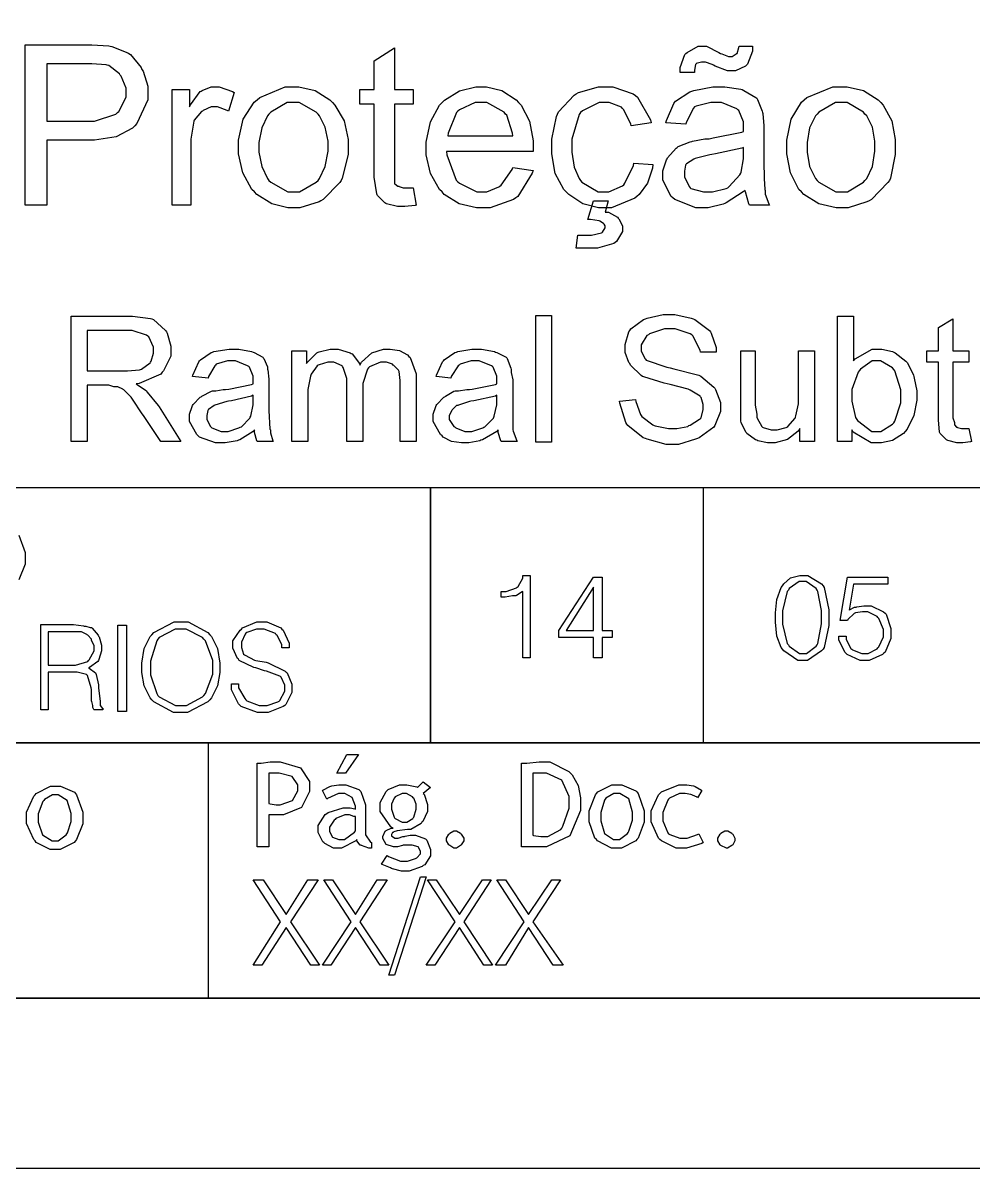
# Model space of a CAD drawing. Extents: x 0 to 210, y 0 to 297.
# Drawn here: x 126.28 to 154.21, y -0.41 to 33.28 of the extents above; entities that cross this region are included whole.
import ezdxf

# ---------------------------------------------------------------- set-up
doc = ezdxf.new("R2010")
doc.units = 0
doc.header["$MEASUREMENT"] = 0
for name, color, linetype in [('C00-00-00-BLACK', 7, 'Continuous'), ('C59-59-59', 251, 'Continuous'), ('CFF-7E-00', 30, 'Continuous')]:
    doc.layers.add(name, color=color, linetype=linetype)

msp = doc.modelspace()

# ---------------------------------------------------------------- linework, layer by layer
at = {"layer": 'C00-00-00-BLACK', "const_width": 0.0423}
msp.add_lwpolyline([(0.0427, -0.3886), (210.36, -0.3886), (210.36, 296.883), (0.0427, 296.883), (0.0427, -0.3886)], close=True, dxfattribs=at)
at = {"layer": 'C00-00-00-BLACK'}
for points in [[(126.344, 27.9273), (126.344, 32.6333), (128.125, 32.6333), (128.304, 32.6333), (128.801, 32.603), (128.844, 32.592), (128.898, 32.5823), (129.365, 32.4018), (129.398, 32.3798), (129.439, 32.3481), (129.756, 31.965), (129.778, 31.9112), (129.81, 31.8589), (129.947, 31.422), (129.947, 31.276), (129.947, 31.0224), (129.629, 30.3223), (129.566, 30.2576), (129.503, 30.1845), (129.024, 29.9351), (128.381, 29.8345), (128.167, 29.8345), (126.979, 29.8345), (126.979, 27.9273), (126.344, 27.9273)], [(137.753, 28.4372), (137.837, 27.9273), (137.805, 27.9177), (137.509, 27.8846), (137.411, 27.8846), (137.294, 27.8846), (136.966, 27.959), (136.945, 27.9687), (136.914, 27.9907), (136.701, 28.2029), (136.692, 28.2236), (136.681, 28.2567), (136.608, 28.7418), (136.608, 28.903), (136.608, 30.8956), (136.183, 30.8956), (136.183, 31.3187), (136.608, 31.3187), (136.608, 32.1648), (137.2, 32.5493), (137.2, 31.3187), (137.753, 31.3187), (137.753, 30.8956), (137.2, 30.8956), (137.2, 28.903), (137.2, 28.8189), (137.2, 28.6287), (137.2, 28.564), (137.21, 28.5543), (137.297, 28.4799), (137.327, 28.4799), (137.337, 28.4703), (137.458, 28.4372), (137.499, 28.4372), (137.563, 28.4372), (137.705, 28.4372), (137.753, 28.4372)], [(145.598, 31.8272), (145.598, 31.9664), (145.734, 32.3481), (145.767, 32.3798), (145.799, 32.4115), (146.126, 32.592), (146.235, 32.592), (146.372, 32.592), (146.732, 32.4115), (146.786, 32.3798), (146.818, 32.3701), (147.016, 32.293), (147.082, 32.293), (147.124, 32.293), (147.241, 32.3701), (147.252, 32.3798), (147.272, 32.3798), (147.325, 32.5603), (147.336, 32.592), (147.72, 32.592), (147.72, 32.4542), (147.58, 32.0697), (147.548, 32.038), (147.516, 32.0063), (147.223, 31.8685), (147.125, 31.8685), (146.987, 31.8685), (146.626, 32.0063), (146.574, 32.038), (146.542, 32.0601), (146.344, 32.1235), (146.278, 32.1235), (146.224, 32.1235), (146.073, 32.0918), (146.064, 32.0807), (146.053, 32.0601), (146.021, 31.8864), (146.021, 31.8272), (145.598, 31.8272)], [(126.979, 30.3871), (128.167, 30.3871), (128.389, 30.3871), (129.016, 30.6007), (129.059, 30.6421), (129.1, 30.6737), (129.312, 31.0954), (129.312, 31.2346), (129.312, 31.3614), (129.164, 31.71), (129.143, 31.7417), (129.121, 31.7845), (128.802, 32.0284), (128.76, 32.038), (128.728, 32.0491), (128.306, 32.0807), (128.167, 32.0807), (126.979, 32.0807), (126.979, 30.3871)], [(130.67, 27.9273), (130.67, 31.3187), (131.178, 31.3187), (131.178, 30.8102), (131.21, 30.8749), (131.494, 31.2663), (131.516, 31.276), (131.548, 31.298), (131.812, 31.4027), (131.9, 31.4027), (132.048, 31.4027), (132.439, 31.2663), (132.493, 31.2346), (132.323, 30.6834), (132.281, 30.7055), (131.995, 30.8102), (131.9, 30.8102), (131.815, 30.8102), (131.579, 30.7055), (131.559, 30.6834), (131.527, 30.6737), (131.314, 30.4188), (131.305, 30.3871), (131.294, 30.3348), (131.22, 29.8649), (131.22, 29.7077), (131.22, 27.9273), (130.67, 27.9273)], [(132.62, 29.6223), (132.62, 29.8304), (132.752, 30.4505), (133.074, 30.9494), (133.169, 31.0224), (133.244, 31.0858), (133.984, 31.4027), (134.231, 31.4027), (134.389, 31.4027), (134.867, 31.298), (135.303, 31.0238), (135.377, 30.9383), (135.45, 30.8653), (135.72, 30.3968), (135.843, 29.8483), (135.843, 29.665), (135.843, 29.4115), (135.662, 28.7128), (135.631, 28.6494), (135.599, 28.586), (135.102, 28.0858), (135.038, 28.0541), (134.984, 28.0224), (134.418, 27.8419), (134.231, 27.8419), (134.071, 27.8419), (133.595, 27.9645), (133.16, 28.236), (133.085, 28.3104), (133.011, 28.3848), (132.741, 28.8713), (132.62, 29.4349), (132.62, 29.6223)], [(140.678, 29.0298), (141.274, 28.9457), (141.252, 28.8616), (140.827, 28.1823), (140.764, 28.1382), (140.7, 28.0858), (140.017, 27.8419), (139.79, 27.8419), (139.616, 27.8419), (139.099, 27.9645), (138.665, 28.236), (138.602, 28.3104), (138.527, 28.3848), (138.257, 28.8506), (138.136, 29.3991), (138.136, 29.581), (138.136, 29.7794), (138.257, 30.372), (138.527, 30.8653), (138.602, 30.9383), (138.675, 31.0128), (139.11, 31.2829), (139.589, 31.4027), (139.748, 31.4027), (139.901, 31.4027), (140.36, 31.298), (140.774, 31.0238), (140.848, 30.9383), (140.922, 30.8653), (141.172, 30.3926), (141.274, 29.8152), (141.274, 29.6223), (141.274, 29.6223), (141.274, 29.5272), (141.274, 29.4955), (138.728, 29.4955), (138.738, 29.4004), (139.014, 28.6604), (139.067, 28.6067), (139.109, 28.5654), (139.619, 28.3104), (139.79, 28.3104), (139.916, 28.3104), (140.266, 28.4593), (140.298, 28.4799), (140.34, 28.5116), (140.656, 28.9664), (140.678, 29.0298)], [(144.241, 29.1565), (144.793, 29.1152), (144.782, 29.0091), (144.637, 28.5695), (144.388, 28.2346), (144.325, 28.1809), (144.261, 28.1285), (143.579, 27.8419), (143.352, 27.8419), (143.197, 27.8419), (142.735, 27.9645), (142.321, 28.236), (142.248, 28.3104), (142.174, 28.3848), (141.924, 28.8561), (141.825, 29.4308), (141.825, 29.6223), (141.825, 29.8676), (141.961, 30.5263), (141.994, 30.5993), (142.026, 30.6627), (142.481, 31.1602), (142.544, 31.1919), (142.608, 31.2346), (143.196, 31.4027), (143.393, 31.4027), (143.615, 31.4027), (144.219, 31.1919), (144.282, 31.1492), (144.345, 31.0968), (144.728, 30.4298), (144.75, 30.3444), (144.155, 30.2576), (144.144, 30.3113), (143.933, 30.7371), (143.902, 30.7689), (143.87, 30.8005), (143.512, 30.9383), (143.393, 30.9383), (143.213, 30.9383), (142.723, 30.6958), (142.671, 30.6421), (142.628, 30.5897), (142.417, 29.8649), (142.417, 29.6223), (142.417, 29.4776), (142.48, 29.0408), (142.628, 28.7032), (142.671, 28.6494), (142.712, 28.597), (143.192, 28.3104), (143.352, 28.3104), (143.499, 28.3104), (143.902, 28.4909), (143.944, 28.5226), (143.976, 28.5654), (144.23, 29.0932), (144.241, 29.1565)], [(147.505, 28.3531), (147.452, 28.3104), (146.954, 27.9907), (146.913, 27.9687), (146.859, 27.948), (146.422, 27.8419), (146.278, 27.8419), (146.054, 27.8419), (145.438, 28.0858), (145.386, 28.1382), (145.332, 28.1823), (145.089, 28.6604), (145.089, 28.8189), (145.089, 28.936), (145.194, 29.253), (145.216, 29.2847), (145.226, 29.3164), (145.481, 29.6017), (145.513, 29.6223), (145.544, 29.6444), (145.893, 29.7822), (145.936, 29.7918), (145.956, 29.8028), (146.324, 29.8772), (146.447, 29.8772), (146.563, 29.8993), (147.409, 30.0674), (147.463, 30.0881), (147.463, 30.1308), (147.463, 30.2259), (147.463, 30.2576), (147.463, 30.3747), (147.325, 30.7055), (147.293, 30.7261), (147.261, 30.7578), (146.809, 30.9383), (146.659, 30.9383), (146.499, 30.9383), (146.064, 30.8322), (146.021, 30.8102), (145.989, 30.7785), (145.777, 30.3568), (145.767, 30.303), (145.174, 30.3444), (145.194, 30.4092), (145.407, 30.9066), (145.428, 30.9383), (145.46, 30.981), (145.882, 31.2553), (145.936, 31.276), (145.999, 31.298), (146.557, 31.4027), (146.743, 31.4027), (146.913, 31.4027), (147.379, 31.3297), (147.421, 31.3187), (147.473, 31.298), (147.825, 31.0872), (147.847, 31.0651), (147.868, 31.0334), (148.005, 30.6848), (148.016, 30.6421), (148.026, 30.6214), (148.058, 30.2534), (148.058, 30.1308), (148.058, 29.3688), (148.058, 29.2034), (148.062, 28.7032), (148.089, 28.3848), (148.101, 28.3531), (148.101, 28.247), (148.205, 27.959), (148.227, 27.9273), (147.635, 27.9273), (147.613, 27.959), (147.515, 28.3104), (147.505, 28.3531)], [(148.736, 29.6223), (148.736, 29.8304), (148.863, 30.4505), (149.16, 30.9494), (149.246, 31.0224), (149.319, 31.0858), (150.089, 31.4027), (150.347, 31.4027), (150.505, 31.4027), (150.983, 31.298), (151.418, 31.0238), (151.492, 30.9383), (151.565, 30.8653), (151.816, 30.3968), (151.919, 29.8483), (151.919, 29.665), (151.919, 29.4115), (151.778, 28.7128), (151.747, 28.6494), (151.704, 28.586), (151.217, 28.0858), (151.154, 28.0541), (151.089, 28.0224), (150.531, 27.8419), (150.347, 27.8419), (150.179, 27.8419), (149.674, 27.9645), (149.235, 28.236), (149.162, 28.3104), (149.086, 28.3848), (148.836, 28.8713), (148.736, 29.4349), (148.736, 29.6223)], [(133.215, 29.6223), (133.215, 29.4817), (133.299, 29.0573), (133.469, 28.7032), (133.511, 28.6494), (133.563, 28.597), (134.064, 28.3104), (134.231, 28.3104), (134.411, 28.3104), (134.9, 28.597), (134.954, 28.6494), (134.995, 28.7032), (135.165, 29.0628), (135.25, 29.5148), (135.25, 29.665), (135.25, 29.8028), (135.165, 30.2121), (134.995, 30.547), (134.954, 30.5993), (134.9, 30.6531), (134.397, 30.9383), (134.231, 30.9383), (134.05, 30.9383), (133.563, 30.6531), (133.511, 30.5993), (133.469, 30.547), (133.299, 30.1914), (133.215, 29.7656), (133.215, 29.6223)], [(138.771, 29.9613), (140.678, 29.9613), (140.667, 30.0357), (140.499, 30.5676), (140.468, 30.5993), (140.425, 30.6531), (139.916, 30.9383), (139.748, 30.9383), (139.577, 30.9383), (139.109, 30.7261), (139.067, 30.6834), (139.025, 30.6421), (138.781, 30.0357), (138.771, 29.9613)], [(149.331, 29.6223), (149.331, 29.4817), (149.399, 29.0573), (149.574, 28.7032), (149.628, 28.6494), (149.669, 28.597), (150.177, 28.3104), (150.347, 28.3104), (150.516, 28.3104), (150.985, 28.597), (151.027, 28.6494), (151.08, 28.7032), (151.253, 29.0628), (151.324, 29.5148), (151.324, 29.665), (151.324, 29.8028), (151.253, 30.2121), (151.08, 30.547), (151.027, 30.5993), (150.985, 30.6531), (150.505, 30.9383), (150.347, 30.9383), (150.166, 30.9383), (149.669, 30.6531), (149.628, 30.5993), (149.574, 30.547), (149.399, 30.1914), (149.331, 29.7656), (149.331, 29.6223)], [(147.463, 29.6223), (147.409, 29.6017), (146.637, 29.4335), (146.531, 29.4115), (146.468, 29.4018), (146.042, 29.2957), (146.021, 29.2847), (145.999, 29.2751), (145.788, 29.1373), (145.767, 29.1152), (145.756, 29.0945), (145.725, 28.9195), (145.725, 28.8603), (145.725, 28.7555), (145.863, 28.4689), (145.894, 28.4372), (145.915, 28.4165), (146.281, 28.3104), (146.404, 28.3104), (146.552, 28.3104), (146.954, 28.4165), (146.997, 28.4372), (147.038, 28.4689), (147.356, 28.8189), (147.379, 28.8603), (147.388, 28.8933), (147.463, 29.2819), (147.463, 29.4115), (147.463, 29.6223)], [(142.883, 27.5029), (143.053, 28.0541), (143.479, 28.0541), (143.393, 27.7151), (143.488, 27.7151), (143.753, 27.5676), (143.775, 27.5456), (143.795, 27.5249), (143.902, 27.3182), (143.902, 27.2493), (143.902, 27.1446), (143.731, 26.858), (143.69, 26.8263), (143.647, 26.7946), (143.169, 26.6568), (143.01, 26.6568), (142.893, 26.6568), (142.631, 26.6568), (142.544, 26.6568), (142.587, 27.0371), (142.66, 27.0371), (142.827, 27.0371), (142.883, 27.0371), (142.989, 27.0371), (143.287, 27.1129), (143.309, 27.1225), (143.319, 27.1336), (143.393, 27.2535), (143.393, 27.2921), (143.393, 27.3141), (143.361, 27.3665), (143.352, 27.3761), (143.341, 27.3871), (143.233, 27.4519), (143.222, 27.4616), (143.222, 27.4616), (142.967, 27.5029), (142.883, 27.5029)], [(127.701, 20.9765), (127.701, 24.6641), (129.312, 24.6641), (129.503, 24.6641), (130.032, 24.5911), (130.074, 24.5801), (130.116, 24.5594), (130.469, 24.2411), (130.5, 24.1984), (130.521, 24.1556), (130.627, 23.7739), (130.627, 23.6457), (130.627, 23.4873), (130.415, 23.0532), (130.374, 23.0105), (130.33, 22.9581), (129.693, 22.6825), (129.609, 22.6715), (129.64, 22.6508), (129.883, 22.4827), (129.905, 22.4607), (129.937, 22.4289), (130.254, 22.0362), (130.286, 21.9921), (130.923, 20.9765), (130.331, 20.9765), (129.821, 21.7386), (129.789, 21.7923), (129.503, 22.2167), (129.482, 22.2484), (129.46, 22.2801), (129.249, 22.4937), (129.228, 22.5034), (129.217, 22.5144), (129.066, 22.5874), (129.016, 22.5874), (128.951, 22.5874), (128.807, 22.6301), (128.76, 22.6301), (128.167, 22.6301), (128.167, 20.9765), (127.701, 20.9765)], [(141.351, 24.6807), (141.817, 24.6807), (141.817, 20.9544), (141.351, 20.9544), (141.351, 24.6807)], [(143.818, 22.1644), (144.282, 22.2071), (144.292, 22.1534), (144.429, 21.7702), (144.452, 21.7386), (144.472, 21.7069), (144.792, 21.4643), (144.836, 21.4423), (144.867, 21.4326), (145.256, 21.3568), (145.386, 21.3568), (145.501, 21.3568), (145.82, 21.4216), (145.852, 21.4423), (145.893, 21.4533), (146.171, 21.6324), (146.193, 21.6531), (146.214, 21.6752), (146.278, 21.9136), (146.278, 21.9921), (146.278, 22.0679), (146.214, 22.2705), (146.193, 22.2911), (146.182, 22.3132), (145.893, 22.4827), (145.852, 22.5034), (145.83, 22.5144), (145.3, 22.6508), (145.216, 22.6715), (145.131, 22.6935), (144.526, 22.874), (144.494, 22.8837), (144.452, 22.9154), (144.134, 23.2241), (144.114, 23.2654), (144.092, 23.2971), (143.986, 23.5906), (143.986, 23.6885), (143.986, 23.8277), (144.092, 24.1984), (144.114, 24.2411), (144.146, 24.2838), (144.525, 24.5594), (144.578, 24.5801), (144.632, 24.6021), (145.102, 24.7069), (145.259, 24.7069), (145.438, 24.7069), (145.925, 24.6021), (145.978, 24.5801), (146.032, 24.5594), (146.458, 24.2411), (146.49, 24.1984), (146.51, 24.1556), (146.659, 23.7422), (146.659, 23.6031), (146.193, 23.6031), (146.182, 23.6568), (145.967, 24.0798), (145.936, 24.1116), (145.893, 24.1446), (145.449, 24.2838), (145.302, 24.2838), (145.142, 24.2838), (144.695, 24.1446), (144.664, 24.1116), (144.621, 24.0909), (144.452, 23.8208), (144.452, 23.7298), (144.452, 23.6457), (144.556, 23.4142), (144.578, 23.3922), (144.599, 23.3715), (145.205, 23.1593), (145.302, 23.1372), (145.407, 23.1166), (146.106, 22.9374), (146.151, 22.9264), (146.203, 22.8947), (146.585, 22.5764), (146.616, 22.5447), (146.637, 22.5034), (146.786, 22.1203), (146.786, 21.9921), (146.786, 21.8557), (146.637, 21.496), (146.616, 21.4423), (146.585, 21.4009), (146.159, 21.0826), (146.105, 21.0606), (146.051, 21.0399), (145.551, 20.8911), (145.386, 20.8911), (145.183, 20.8911), (144.632, 21.0399), (144.578, 21.0606), (144.515, 21.0826), (144.06, 21.4423), (144.029, 21.4836), (143.997, 21.5374), (143.827, 22.101), (143.818, 22.1644)], [(150.646, 20.9765), (150.22, 20.9765), (150.22, 24.6641), (150.688, 24.6641), (150.688, 23.3495), (150.741, 23.4032), (151.241, 23.6885), (151.408, 23.6885), (151.524, 23.6885), (151.842, 23.6251), (151.874, 23.6031), (151.916, 23.5824), (152.235, 23.3385), (152.257, 23.3068), (152.277, 23.2861), (152.458, 22.9264), (152.469, 22.8837), (152.479, 22.8424), (152.553, 22.462), (152.553, 22.3339), (152.553, 22.1864), (152.462, 21.7399), (152.268, 21.3362), (152.215, 21.2728), (152.162, 21.2094), (151.842, 21.0082), (151.515, 20.9338), (151.408, 20.9338), (151.216, 20.9338), (150.687, 21.2521), (150.646, 21.3155), (150.646, 20.9765)], [(154.08, 21.3568), (154.165, 20.9765), (154.132, 20.9669), (153.902, 20.9338), (153.826, 20.9338), (153.73, 20.9338), (153.465, 21.0082), (153.445, 21.0178), (153.422, 21.0289), (153.241, 21.2094), (153.231, 21.2301), (153.22, 21.2521), (153.188, 21.6173), (153.188, 21.7386), (153.188, 23.3068), (152.849, 23.3068), (152.849, 23.6457), (153.188, 23.6457), (153.188, 24.3251), (153.614, 24.5801), (153.614, 23.6457), (154.08, 23.6457), (154.08, 23.3068), (153.614, 23.3068), (153.614, 21.7386), (153.614, 21.6752), (153.657, 21.5319), (153.657, 21.4836), (153.657, 21.4629), (153.719, 21.3996), (153.741, 21.3996), (153.75, 21.3899), (153.87, 21.3568), (153.91, 21.3568), (153.952, 21.3568), (154.047, 21.3568), (154.08, 21.3568)], [(128.167, 23.0532), (129.228, 23.0532), (129.355, 23.0532), (129.704, 23.0863), (129.735, 23.0959), (129.767, 23.1069), (130.021, 23.2861), (130.032, 23.3068), (130.052, 23.3385), (130.117, 23.57), (130.117, 23.6457), (130.117, 23.7519), (129.979, 24.0482), (129.947, 24.0688), (129.916, 24.1019), (129.494, 24.2411), (129.355, 24.2411), (128.167, 24.2411), (128.167, 23.0532)], [(133.085, 21.3155), (133.043, 21.2742), (132.651, 21.0289), (132.62, 21.0178), (132.577, 20.9972), (132.227, 20.9338), (132.111, 20.9338), (131.94, 20.9338), (131.473, 21.1046), (131.432, 21.146), (131.389, 21.1777), (131.178, 21.5663), (131.178, 21.6958), (131.178, 21.7813), (131.251, 22.0031), (131.262, 22.0348), (131.283, 22.0679), (131.494, 22.2815), (131.516, 22.2911), (131.536, 22.3132), (131.823, 22.451), (131.855, 22.4607), (131.95, 22.4607), (132.166, 22.5034), (132.239, 22.5034), (132.334, 22.5144), (133, 22.6508), (133.043, 22.6715), (133.043, 22.7046), (133.043, 22.7762), (133.043, 22.7996), (133.043, 22.8947), (132.937, 23.1593), (132.916, 23.18), (132.884, 23.202), (132.526, 23.3495), (132.407, 23.3495), (132.29, 23.3495), (131.961, 23.2447), (131.94, 23.2227), (131.918, 23.202), (131.738, 22.8837), (131.728, 22.841), (131.262, 22.8837), (131.272, 22.9264), (131.452, 23.3178), (131.475, 23.3495), (131.495, 23.3812), (131.812, 23.5934), (131.855, 23.6031), (131.896, 23.6251), (132.343, 23.6885), (132.493, 23.6885), (132.629, 23.6885), (133, 23.6251), (133.043, 23.6031), (133.074, 23.5934), (133.328, 23.4556), (133.339, 23.4335), (133.36, 23.4129), (133.466, 23.1758), (133.466, 23.0959), (133.475, 23.0863), (133.508, 22.8079), (133.508, 22.7142), (133.508, 22.0762), (133.508, 21.886), (133.542, 21.3376), (133.554, 21.3155), (133.554, 21.2314), (133.627, 20.9985), (133.638, 20.9765), (133.169, 20.9765), (133.158, 20.9985), (133.085, 21.2369), (133.085, 21.3155)], [(134.189, 20.9765), (134.189, 23.6457), (134.612, 23.6457), (134.612, 23.2654), (134.633, 23.2971), (134.921, 23.5824), (134.954, 23.6031), (134.986, 23.6141), (135.31, 23.6885), (135.418, 23.6885), (135.545, 23.6885), (135.895, 23.5838), (135.927, 23.5617), (135.959, 23.552), (136.172, 23.2654), (136.183, 23.2227), (136.236, 23.3081), (136.537, 23.5838), (136.875, 23.6885), (136.988, 23.6885), (137.079, 23.6885), (137.353, 23.6472), (137.582, 23.519), (137.626, 23.4763), (137.658, 23.4446), (137.837, 22.9609), (137.837, 22.7996), (137.837, 20.9765), (137.368, 20.9765), (137.368, 22.6715), (137.368, 22.768), (137.337, 23.0325), (137.327, 23.0532), (137.316, 23.0753), (137.178, 23.2131), (137.158, 23.2227), (137.147, 23.2447), (136.965, 23.3068), (136.904, 23.3068), (136.787, 23.3068), (136.47, 23.1703), (136.438, 23.1372), (136.405, 23.1056), (136.269, 22.6853), (136.269, 22.5447), (136.269, 20.9765), (135.8, 20.9765), (135.8, 22.7142), (135.8, 22.8314), (135.694, 23.1483), (135.673, 23.18), (135.662, 23.202), (135.416, 23.3068), (135.334, 23.3068), (135.239, 23.3068), (134.986, 23.2337), (134.954, 23.2227), (134.932, 23.202), (134.752, 22.9581), (134.742, 22.9264), (134.731, 22.8947), (134.656, 22.5061), (134.656, 22.3752), (134.656, 20.9765), (134.189, 20.9765)], [(140.252, 21.3155), (140.21, 21.2742), (139.784, 21.0289), (139.743, 21.0178), (139.711, 20.9972), (139.384, 20.9338), (139.277, 20.9338), (139.175, 20.9338), (138.873, 20.9765), (138.631, 21.1046), (138.599, 21.146), (138.555, 21.1777), (138.343, 21.5663), (138.343, 21.6958), (138.343, 21.7813), (138.416, 22.0031), (138.427, 22.0348), (138.447, 22.0679), (138.651, 22.2815), (138.684, 22.2911), (138.705, 22.3132), (138.949, 22.451), (138.981, 22.4607), (139.085, 22.4607), (139.324, 22.5034), (139.404, 22.5034), (139.488, 22.5144), (140.168, 22.6508), (140.211, 22.6715), (140.211, 22.7046), (140.211, 22.7762), (140.211, 22.7996), (140.211, 22.8947), (140.104, 23.1593), (140.083, 23.18), (140.05, 23.202), (139.692, 23.3495), (139.573, 23.3495), (139.456, 23.3495), (139.128, 23.2447), (139.107, 23.2227), (139.076, 23.202), (138.864, 22.8837), (138.854, 22.841), (138.427, 22.8837), (138.436, 22.9264), (138.609, 23.3178), (138.642, 23.3495), (138.662, 23.3812), (138.979, 23.5934), (139.022, 23.6031), (139.063, 23.6251), (139.477, 23.6885), (139.616, 23.6885), (139.754, 23.6885), (140.137, 23.6251), (140.168, 23.6031), (140.21, 23.5934), (140.486, 23.4556), (140.508, 23.4335), (140.517, 23.4129), (140.623, 23.1276), (140.634, 23.0959), (140.634, 23.0008), (140.676, 22.7858), (140.676, 22.7142), (140.676, 22.0762), (140.676, 21.886), (140.676, 21.4588), (140.676, 21.3155), (140.685, 21.2838), (140.793, 20.9985), (140.804, 20.9765), (140.338, 20.9765), (140.327, 20.9985), (140.252, 21.2369), (140.252, 21.3155)], [(149.119, 20.9765), (149.119, 21.3568), (149.065, 21.2838), (148.757, 21.0344), (148.391, 20.9338), (148.27, 20.9338), (148.164, 20.9338), (147.879, 20.9972), (147.847, 21.0178), (147.815, 21.0289), (147.559, 21.2094), (147.548, 21.2301), (147.526, 21.2521), (147.388, 21.5374), (147.379, 21.569), (147.379, 21.6752), (147.379, 21.9136), (147.379, 21.9921), (147.379, 23.6457), (147.804, 23.6457), (147.804, 22.1644), (147.804, 22.0472), (147.847, 21.784), (147.847, 21.6958), (147.857, 21.6642), (147.995, 21.4216), (148.016, 21.3996), (148.037, 21.3899), (148.274, 21.3155), (148.354, 21.3155), (148.449, 21.3155), (148.714, 21.3899), (148.736, 21.3996), (148.767, 21.4216), (148.978, 21.6642), (148.989, 21.6958), (149, 21.7275), (149.076, 22.0872), (149.076, 22.2071), (149.076, 23.6457), (149.542, 23.6457), (149.542, 20.9765), (149.119, 20.9765)], [(150.646, 22.3339), (150.646, 22.1644), (150.75, 21.6848), (150.773, 21.6531), (150.814, 21.5897), (151.227, 21.2728), (151.365, 21.2728), (151.492, 21.2728), (151.842, 21.485), (151.874, 21.5263), (151.905, 21.569), (152.087, 22.1106), (152.087, 22.2911), (152.087, 22.4923), (151.905, 23.0546), (151.874, 23.0959), (151.842, 23.1386), (151.483, 23.3495), (151.365, 23.3495), (151.238, 23.3495), (150.899, 23.1069), (150.858, 23.0532), (150.825, 23.0119), (150.646, 22.5034), (150.646, 22.3339)], [(133.043, 22.3339), (133, 22.3132), (132.407, 22.1754), (132.323, 22.1644), (132.27, 22.1534), (131.918, 22.0459), (131.898, 22.0348), (131.898, 22.0348), (131.738, 21.9191), (131.728, 21.9081), (131.717, 21.8874), (131.685, 21.7441), (131.685, 21.6958), (131.685, 21.6228), (131.79, 21.4216), (131.812, 21.3996), (131.833, 21.3789), (132.106, 21.2728), (132.196, 21.2728), (132.312, 21.2728), (132.631, 21.3789), (132.662, 21.3996), (132.704, 21.4106), (132.947, 21.6642), (132.959, 21.6958), (132.979, 21.7179), (133.043, 22.0527), (133.043, 22.1644), (133.043, 22.3339)], [(140.211, 22.3339), (140.168, 22.3132), (139.531, 22.1754), (139.446, 22.1644), (139.404, 22.1534), (139.085, 22.0459), (139.065, 22.0348), (139.022, 22.0348), (138.905, 21.9191), (138.895, 21.9081), (138.884, 21.8874), (138.811, 21.7441), (138.811, 21.6958), (138.811, 21.6228), (138.949, 21.4216), (138.981, 21.3996), (139.001, 21.3789), (139.27, 21.2728), (139.361, 21.2728), (139.477, 21.2728), (139.795, 21.3789), (139.827, 21.3996), (139.858, 21.4106), (140.115, 21.6642), (140.126, 21.6958), (140.135, 21.7179), (140.211, 22.0527), (140.211, 22.1644), (140.211, 22.3339)], [(140.975, 14.6182), (140.975, 16.5681), (140.953, 16.5585), (140.784, 16.4524), (140.764, 16.4414), (140.667, 16.4414), (140.452, 16.3987), (140.382, 16.3987), (140.338, 16.3987), (140.338, 16.5681), (140.382, 16.5681), (140.488, 16.5681), (140.784, 16.6743), (140.807, 16.6949), (140.838, 16.717), (140.975, 16.9554), (140.975, 17.0339), (141.187, 17.0339), (141.187, 14.6182), (140.975, 14.6182)], [(143.053, 14.6182), (143.053, 15.2108), (142.033, 15.2108), (142.033, 15.423), (143.053, 16.9912), (143.306, 16.9912), (143.306, 15.423), (143.603, 15.423), (143.603, 15.2108), (143.306, 15.2108), (143.306, 14.6182), (143.053, 14.6182)], [(148.397, 15.8034), (148.397, 15.937), (148.438, 16.3353), (148.566, 16.6853), (148.609, 16.7376), (148.641, 16.7914), (148.842, 16.9664), (149.114, 17.0339), (149.204, 17.0339), (149.352, 17.0339), (149.754, 16.7914), (149.797, 16.7376), (149.829, 16.6853), (149.967, 16.0238), (149.967, 15.8034), (149.967, 15.5704), (149.829, 14.9255), (149.797, 14.8718), (149.754, 14.8194), (149.341, 14.5342), (149.204, 14.5342), (149.056, 14.5342), (148.641, 14.8194), (148.609, 14.8718), (148.566, 14.9255), (148.438, 15.259), (148.397, 15.6683), (148.397, 15.8034)], [(148.609, 15.8034), (148.609, 15.6022), (148.746, 15.0413), (148.778, 14.9986), (148.799, 14.9572), (149.102, 14.745), (149.204, 14.745), (149.309, 14.745), (149.596, 14.9572), (149.628, 14.9986), (149.648, 15.0413), (149.754, 15.6132), (149.754, 15.8034), (149.754, 16.0059), (149.648, 16.5695), (149.628, 16.6109), (149.596, 16.6536), (149.302, 16.8644), (149.204, 16.8644), (149.097, 16.8644), (148.799, 16.6536), (148.778, 16.6109), (148.746, 16.5695), (148.609, 15.9949), (148.609, 15.8034)], [(150.263, 15.2535), (150.476, 15.2535), (150.476, 15.1584), (150.614, 14.8939), (150.646, 14.8718), (150.666, 14.8511), (150.937, 14.745), (151.027, 14.745), (151.123, 14.745), (151.386, 14.8828), (151.408, 14.9145), (151.439, 14.9365), (151.577, 15.2383), (151.577, 15.3376), (151.577, 15.4547), (151.439, 15.7716), (151.408, 15.8034), (151.386, 15.835), (151.117, 15.9728), (151.027, 15.9728), (150.953, 15.9728), (150.75, 15.9411), (150.73, 15.9301), (150.708, 15.9205), (150.529, 15.7413), (150.519, 15.7193), (150.304, 15.7193), (150.519, 16.9912), (151.704, 16.9912), (151.704, 16.7804), (150.688, 16.7804), (150.562, 16.0155), (150.571, 16.0266), (150.721, 16.1024), (150.773, 16.1024), (150.793, 16.1134), (151, 16.1451), (151.069, 16.1451), (151.207, 16.1451), (151.577, 15.9742), (151.62, 15.9301), (151.652, 15.8984), (151.788, 15.4781), (151.788, 15.3376), (151.788, 15.1901), (151.619, 14.7877), (151.577, 14.745), (151.546, 14.7133), (151.157, 14.5342), (151.027, 14.5342), (150.89, 14.5342), (150.508, 14.7133), (150.476, 14.745), (150.443, 14.7767), (150.263, 15.135), (150.263, 15.2535)], [(143.053, 15.423), (143.053, 16.6949), (142.245, 15.423), (143.053, 15.423)], [(126.81, 13.0914), (126.81, 15.5925), (127.659, 15.5925), (127.763, 15.5925), (128.06, 15.5608), (128.082, 15.5498), (128.134, 15.5498), (128.254, 15.5071), (128.294, 15.5071), (128.315, 15.4864), (128.494, 15.2852), (128.505, 15.2535), (128.525, 15.2328), (128.59, 14.9944), (128.59, 14.9145), (128.59, 14.8194), (128.514, 14.5659), (128.505, 14.5342), (128.483, 14.5135), (128.24, 14.333), (128.209, 14.322), (128.229, 14.3123), (128.41, 14.1745), (128.421, 14.1525), (128.431, 14.1318), (128.505, 13.8286), (128.505, 13.7267), (128.548, 13.3449), (128.548, 13.3132), (128.548, 13.243), (128.548, 13.2182), (128.557, 13.2085), (128.614, 13.1341), (128.633, 13.1341), (128.633, 13.0914), (128.378, 13.0914), (128.367, 13.1024), (128.337, 13.1589), (128.337, 13.1768), (128.337, 13.2195), (128.304, 13.3353), (128.294, 13.3449), (128.294, 13.6839), (128.283, 13.7377), (128.177, 14.1001), (128.167, 14.1097), (128.145, 14.1318), (127.875, 14.1952), (127.786, 14.1952), (127.021, 14.1952), (127.021, 13.0914), (126.81, 13.0914)], [(129.074, 15.5787), (129.329, 15.5787), (129.329, 13.039), (129.074, 13.039), (129.074, 15.5787)], [(129.778, 14.322), (129.778, 14.4639), (129.846, 14.8883), (130.021, 15.2438), (130.074, 15.2962), (130.127, 15.3596), (130.724, 15.6766), (130.923, 15.6766), (131.136, 15.6766), (131.72, 15.3596), (131.773, 15.2962), (131.826, 15.2438), (132, 14.8883), (132.07, 14.4639), (132.07, 14.322), (132.07, 14.1897), (132, 13.7914), (131.826, 13.4414), (131.773, 13.3876), (131.72, 13.3242), (131.122, 13.0073), (130.923, 13.0073), (130.711, 13.0073), (130.127, 13.3242), (130.074, 13.3876), (130.021, 13.4414), (129.846, 13.7914), (129.778, 14.1897), (129.778, 14.322)], [(132.407, 13.8534), (132.62, 13.8534), (132.62, 13.7377), (132.8, 13.4193), (132.832, 13.3876), (132.864, 13.356), (133.222, 13.2182), (133.342, 13.2182), (133.458, 13.2182), (133.776, 13.3242), (133.808, 13.3449), (133.828, 13.367), (133.977, 13.6371), (133.977, 13.7267), (133.977, 13.8121), (133.871, 14.0463), (133.85, 14.0684), (133.828, 14.0794), (133.437, 14.2282), (133.385, 14.2379), (133.128, 14.322), (133.064, 14.333), (132.64, 14.5438), (132.62, 14.5755), (132.588, 14.5976), (132.45, 14.8994), (132.45, 14.9986), (132.45, 15.1157), (132.662, 15.4327), (132.705, 15.4643), (132.737, 15.4974), (133.158, 15.6766), (133.3, 15.6766), (133.448, 15.6766), (133.86, 15.4974), (133.893, 15.4643), (133.934, 15.4327), (134.104, 15.044), (134.104, 14.9145), (133.893, 14.9145), (133.893, 15.011), (133.755, 15.2756), (133.724, 15.2962), (133.701, 15.3279), (133.368, 15.4643), (133.258, 15.4643), (133.15, 15.4643), (132.864, 15.3596), (132.832, 15.3376), (132.81, 15.3169), (132.705, 15.0785), (132.705, 14.9986), (132.705, 14.9255), (132.767, 14.7243), (132.789, 14.7023), (132.81, 14.6926), (133.085, 14.5452), (133.128, 14.5342), (133.427, 14.4914), (133.49, 14.4708), (133.988, 14.2269), (134.02, 14.1952), (134.051, 14.1745), (134.189, 13.8396), (134.189, 13.7267), (134.189, 13.5999), (134.009, 13.2498), (133.977, 13.2182), (133.934, 13.1864), (133.489, 13.0073), (133.342, 13.0073), (133.171, 13.0073), (132.694, 13.1864), (132.662, 13.2182), (132.62, 13.2608), (132.407, 13.6743), (132.407, 13.8107), (132.407, 13.8534)], [(127.021, 14.406), (127.701, 14.406), (127.828, 14.406), (128.186, 14.5135), (128.209, 14.5342), (128.229, 14.5562), (128.378, 14.8249), (128.378, 14.9145), (128.378, 14.9683), (128.304, 15.1171), (128.294, 15.1267), (128.294, 15.1694), (128.188, 15.2866), (128.167, 15.2962), (128.156, 15.3072), (128.018, 15.3706), (127.998, 15.3803), (127.923, 15.3803), (127.757, 15.3803), (127.701, 15.3803), (127.575, 15.3803), (127.021, 15.3803), (127.021, 14.406)], [(130.032, 14.322), (130.032, 14.1207), (130.212, 13.5682), (130.244, 13.5144), (130.286, 13.4731), (130.763, 13.2182), (130.923, 13.2182), (131.093, 13.2182), (131.559, 13.4731), (131.601, 13.5144), (131.644, 13.5682), (131.858, 14.1345), (131.858, 14.322), (131.858, 14.5342), (131.644, 15.1157), (131.601, 15.1681), (131.559, 15.2108), (131.082, 15.4643), (130.923, 15.4643), (130.752, 15.4643), (130.286, 15.2108), (130.244, 15.1681), (130.212, 15.1157), (130.032, 14.5204), (130.032, 14.322)], [(133.511, 9.9991), (133.511, 9.0647), (133.169, 9.0647), (133.169, 11.5232), (133.287, 11.5232), (133.55, 11.5645), (133.638, 11.5645), (133.838, 11.5645), (134.439, 11.3798), (134.699, 10.9788), (134.699, 10.8452), (134.699, 10.6881), (134.469, 10.2168), (133.94, 9.9991), (133.765, 9.9991), (133.701, 9.9991), (133.558, 9.9991), (133.511, 9.9991)], [(136.142, 11.7767), (135.757, 11.2269), (135.504, 11.2269), (135.8, 11.7767), (136.142, 11.7767)], [(141.441, 9.0647), (140.933, 9.0647), (140.933, 11.5232), (141.092, 11.5232), (141.449, 11.5645), (141.569, 11.5645), (141.77, 11.5645), (142.321, 11.2806), (142.375, 11.2269), (142.427, 11.1745), (142.602, 10.8672), (142.671, 10.502), (142.671, 10.3794), (142.671, 10.1327), (142.358, 9.3886), (141.669, 9.0647), (141.441, 9.0647)], [(133.511, 11.2269), (133.511, 10.3367), (133.543, 10.327), (133.724, 10.2953), (133.724, 10.2953), (133.842, 10.2953), (134.199, 10.4235), (134.359, 10.7087), (134.359, 10.8024), (134.359, 10.8838), (134.193, 11.1263), (133.809, 11.2269), (133.681, 11.2269), (133.681, 11.2269), (133.552, 11.2269), (133.511, 11.2269)], [(141.271, 11.2269), (141.271, 9.4038), (141.292, 9.3941), (141.498, 9.361), (141.569, 9.361), (141.707, 9.361), (142.089, 9.5732), (142.121, 9.6146), (142.153, 9.6683), (142.332, 10.2016), (142.332, 10.3794), (142.332, 10.542), (142.12, 11.0257), (141.673, 11.2269), (141.526, 11.2269), (141.461, 11.2269), (141.318, 11.2269), (141.271, 11.2269)], [(126.387, 9.9109), (126.387, 10.0817), (126.597, 10.5503), (126.64, 10.5916), (126.672, 10.6343), (127.092, 10.8452), (127.233, 10.8452), (127.382, 10.8452), (127.797, 10.666), (127.828, 10.6329), (127.86, 10.5916), (128.04, 10.0817), (128.04, 9.9109), (128.04, 9.7427), (127.86, 9.277), (127.828, 9.2342), (127.786, 9.1929), (127.371, 8.9793), (127.233, 8.9793), (127.084, 8.9793), (126.672, 9.1929), (126.64, 9.2342), (126.597, 9.277), (126.387, 9.7524), (126.387, 9.9109)], [(136.099, 9.277), (136.066, 9.2356), (135.644, 9.022), (135.504, 9.022), (135.407, 9.022), (135.154, 9.1598), (135.122, 9.1915), (135.1, 9.2136), (134.954, 9.4837), (134.954, 9.5732), (134.954, 9.6904), (135.165, 10.0087), (135.208, 10.0404), (135.249, 10.0735), (135.694, 10.2099), (135.843, 10.2099), (135.895, 10.2099), (136.034, 10.1796), (136.057, 10.1685), (136.057, 10.2554), (135.96, 10.5131), (135.745, 10.6329), (135.673, 10.6329), (135.556, 10.6329), (135.228, 10.4869), (135.208, 10.4648), (135.081, 10.7184), (135.091, 10.7294), (135.303, 10.8355), (135.334, 10.8452), (135.355, 10.8562), (135.562, 10.8879), (135.631, 10.8879), (135.768, 10.8879), (136.151, 10.7501), (136.183, 10.7184), (136.215, 10.6867), (136.353, 10.2981), (136.353, 10.1685), (136.353, 9.4878), (136.353, 9.4148), (136.5, 9.2025), (136.522, 9.1915), (136.522, 9.022), (136.448, 9.022), (136.236, 9.0978), (136.226, 9.1075), (136.194, 9.1075), (136.099, 9.2356), (136.099, 9.277)], [(136.819, 8.5562), (136.988, 8.8112), (137.029, 8.7795), (137.381, 8.6417), (137.499, 8.6417), (137.583, 8.6417), (137.815, 8.7161), (137.837, 8.7257), (137.857, 8.7368), (137.964, 8.8567), (137.964, 8.8952), (137.964, 8.9379), (137.895, 9.0661), (137.724, 9.1075), (137.667, 9.1075), (137.614, 9.1075), (137.494, 9.1075), (137.454, 9.1075), (137.432, 9.0978), (137.288, 9.0647), (137.241, 9.0647), (137.17, 9.0647), (136.956, 9.1336), (136.861, 9.3045), (136.861, 9.361), (136.861, 9.361), (136.923, 9.5209), (136.945, 9.5305), (136.955, 9.5416), (137.106, 9.6146), (137.158, 9.6146), (137.094, 9.6463), (136.776, 10.101), (136.776, 10.2526), (136.776, 10.3697), (136.956, 10.6867), (136.988, 10.7184), (137.02, 10.7501), (137.345, 10.8879), (137.454, 10.8879), (137.56, 10.8879), (137.857, 10.8245), (137.88, 10.8024), (138.049, 10.972), (138.261, 10.8024), (138.049, 10.6329), (138.07, 10.6123), (138.176, 10.3105), (138.176, 10.2099), (138.176, 10.1038), (138.038, 9.8061), (138.006, 9.7841), (137.984, 9.7524), (137.682, 9.5732), (137.583, 9.5732), (137.284, 9.5305), (137.284, 9.5305), (137.178, 9.4988), (137.158, 9.4878), (137.147, 9.4878), (137.115, 9.4258), (137.115, 9.4038), (137.115, 9.3831), (137.21, 9.3183), (137.241, 9.3183), (137.305, 9.3183), (137.45, 9.361), (137.499, 9.361), (137.52, 9.372), (137.662, 9.4038), (137.71, 9.4038), (137.815, 9.4038), (138.111, 9.299), (138.133, 9.277), (138.154, 9.2563), (138.261, 8.9862), (138.261, 8.8952), (138.261, 8.8002), (138.091, 8.5369), (138.049, 8.5149), (138.017, 8.4832), (137.629, 8.3454), (137.499, 8.3454), (137.403, 8.3454), (137.147, 8.4198), (137.115, 8.4294), (137.083, 8.4405), (136.839, 8.5466), (136.819, 8.5562)], [(142.925, 9.9535), (142.925, 10.1244), (143.105, 10.5916), (143.137, 10.6329), (143.179, 10.6757), (143.593, 10.8879), (143.732, 10.8879), (143.88, 10.8879), (144.293, 10.7074), (144.325, 10.6757), (144.366, 10.6343), (144.537, 10.1244), (144.537, 9.9535), (144.537, 9.7855), (144.366, 9.3197), (144.325, 9.277), (144.293, 9.2356), (143.871, 9.022), (143.732, 9.022), (143.583, 9.022), (143.169, 9.2356), (143.137, 9.277), (143.094, 9.3197), (142.925, 9.7951), (142.925, 9.9535)], [(146.235, 10.7184), (146.105, 10.5062), (146.094, 10.5172), (145.956, 10.582), (145.936, 10.5916), (145.913, 10.6026), (145.74, 10.6329), (145.682, 10.6329), (145.576, 10.6329), (145.28, 10.4965), (145.259, 10.4648), (145.237, 10.4331), (145.089, 10.0735), (145.089, 9.9535), (145.089, 9.8268), (145.237, 9.4781), (145.259, 9.4451), (145.291, 9.4244), (145.584, 9.3183), (145.682, 9.3183), (145.799, 9.3183), (146.106, 9.4244), (146.151, 9.4451), (146.278, 9.1915), (146.233, 9.1598), (145.787, 9.022), (145.639, 9.022), (145.481, 9.022), (145.047, 9.2356), (145.005, 9.277), (144.963, 9.3197), (144.75, 9.7951), (144.75, 9.9535), (144.75, 10.1244), (144.963, 10.5916), (145.005, 10.6329), (145.047, 10.6757), (145.555, 10.8879), (145.725, 10.8879), (145.798, 10.8879), (145.989, 10.8562), (146.021, 10.8452), (146.042, 10.8355), (146.224, 10.7294), (146.235, 10.7184)], [(126.724, 9.9109), (126.724, 9.7868), (126.851, 9.4148), (127.137, 9.2342), (127.233, 9.2342), (127.318, 9.2342), (127.552, 9.4134), (127.575, 9.4451), (127.595, 9.4781), (127.701, 9.8034), (127.701, 9.9109), (127.701, 10.0404), (127.579, 10.4276), (127.318, 10.5916), (127.233, 10.5916), (127.147, 10.5916), (126.915, 10.4538), (126.894, 10.4221), (126.862, 10.3904), (126.724, 10.0307), (126.724, 9.9109)], [(137.499, 10.6329), (137.424, 10.6329), (137.221, 10.5282), (137.2, 10.5062), (137.189, 10.4965), (137.115, 10.3146), (137.115, 10.2526), (137.115, 10.1672), (137.189, 9.9329), (137.2, 9.9109), (137.221, 9.8902), (137.429, 9.7841), (137.499, 9.7841), (137.563, 9.7841), (137.742, 9.8902), (137.753, 9.9109), (137.773, 9.9329), (137.837, 10.1727), (137.837, 10.2526), (137.837, 10.316), (137.773, 10.4965), (137.753, 10.5062), (137.731, 10.5282), (137.557, 10.6329), (137.499, 10.6329)], [(143.266, 9.9535), (143.266, 9.8295), (143.371, 9.4575), (143.641, 9.277), (143.732, 9.277), (143.816, 9.277), (144.049, 9.4561), (144.071, 9.4878), (144.092, 9.5195), (144.198, 9.8461), (144.198, 9.9535), (144.198, 10.0831), (144.092, 10.469), (143.822, 10.6329), (143.732, 10.6329), (143.647, 10.6329), (143.414, 10.4965), (143.393, 10.4648), (143.371, 10.4331), (143.266, 10.0735), (143.266, 9.9535)], [(136.057, 9.9535), (136.003, 9.9535), (135.883, 9.9991), (135.843, 9.9991), (135.746, 9.9991), (135.482, 9.8916), (135.461, 9.8695), (135.43, 9.8489), (135.292, 9.6421), (135.292, 9.5732), (135.292, 9.5168), (135.381, 9.3459), (135.567, 9.277), (135.631, 9.277), (135.737, 9.277), (136.023, 9.4892), (136.057, 9.5305), (136.057, 9.9535)], [(138.984, 9.5305), (139.025, 9.5305), (139.142, 9.4671), (139.153, 9.4451), (139.163, 9.4354), (139.237, 9.3169), (139.237, 9.277), (139.237, 9.2356), (139.163, 9.1185), (139.153, 9.1075), (139.142, 9.0978), (139.022, 9.022), (138.984, 9.022), (138.941, 9.022), (138.824, 9.0978), (138.814, 9.1075), (138.803, 9.1185), (138.728, 9.2384), (138.728, 9.277), (138.728, 9.3197), (138.803, 9.4354), (138.814, 9.4451), (138.824, 9.4671), (138.943, 9.5305), (138.984, 9.5305)], [(146.955, 9.5305), (146.997, 9.5305), (147.114, 9.4671), (147.125, 9.4451), (147.145, 9.4354), (147.209, 9.3169), (147.209, 9.277), (147.209, 9.2356), (147.145, 9.1185), (147.125, 9.1075), (147.114, 9.0978), (146.994, 9.022), (146.955, 9.022), (146.955, 9.022), (146.795, 9.0978), (146.786, 9.1075), (146.775, 9.1185), (146.701, 9.2384), (146.701, 9.277), (146.701, 9.3197), (146.775, 9.4354), (146.786, 9.4451), (146.795, 9.4671), (146.915, 9.5305), (146.955, 9.5305)], [(133.043, 5.5879), (133.85, 6.8613), (133.043, 8.0905), (133.342, 8.0905), (134.02, 7.0721), (134.656, 8.0905), (134.954, 8.0905), (134.147, 6.8613), (134.995, 5.5879), (134.742, 5.5879), (134.02, 6.6918), (133.3, 5.5879), (133.043, 5.5879)], [(135.081, 5.5879), (135.927, 6.8613), (135.122, 8.0905), (135.377, 8.0905), (136.057, 7.0721), (136.692, 8.0905), (136.988, 8.0905), (136.183, 6.8613), (137.031, 5.5879), (136.776, 5.5879), (136.057, 6.6918), (135.334, 5.5879), (135.081, 5.5879)], [(137.964, 8.1759), (138.133, 8.1759), (137.2, 5.2917), (137.031, 5.2917), (137.964, 8.1759)], [(138.133, 5.5879), (138.984, 6.8613), (138.176, 8.0905), (138.429, 8.0905), (139.11, 7.0721), (139.787, 8.0905), (140.042, 8.0905), (139.237, 6.8613), (140.083, 5.5879), (139.829, 5.5879), (139.11, 6.6918), (138.388, 5.5879), (138.133, 5.5879)], [(140.168, 5.5879), (141.017, 6.8613), (140.211, 8.0905), (140.468, 8.0905), (141.144, 7.0721), (141.825, 8.0905), (142.078, 8.0905), (141.271, 6.8613), (142.164, 5.5879), (141.866, 5.5879), (141.144, 6.6918), (140.468, 5.5879), (140.168, 5.5879)]]:
    msp.add_lwpolyline(points, close=True, dxfattribs=at)
msp.add_lwpolyline([(126.164, 18.2218), (126.344, 17.7133), (126.344, 17.5424), (126.344, 17.3729), (126.164, 16.9072)], dxfattribs=at)
at = {"layer": 'C00-00-00-BLACK', "const_width": 0.0423}
msp.add_lwpolyline([(51.4036, 12.1185), (168.415, 12.1185)], dxfattribs=at)
at = {"layer": 'C59-59-59', "const_width": 0.0423}
for points in [[(138.261, 12.1185), (138.261, 19.6191)], [(146.278, 12.1185), (146.278, 19.6191)], [(131.728, 4.6137), (131.728, 12.1185)]]:
    msp.add_lwpolyline(points, dxfattribs=at)
at = {"layer": 'CFF-7E-00', "const_width": 0.0423}
for points in [[(51.4036, 19.6191), (205.314, 19.6191)], [(5.0478, 4.6137), (205.357, 4.6137)]]:
    msp.add_lwpolyline(points, dxfattribs=at)

doc.saveas('drawing.dxf')
